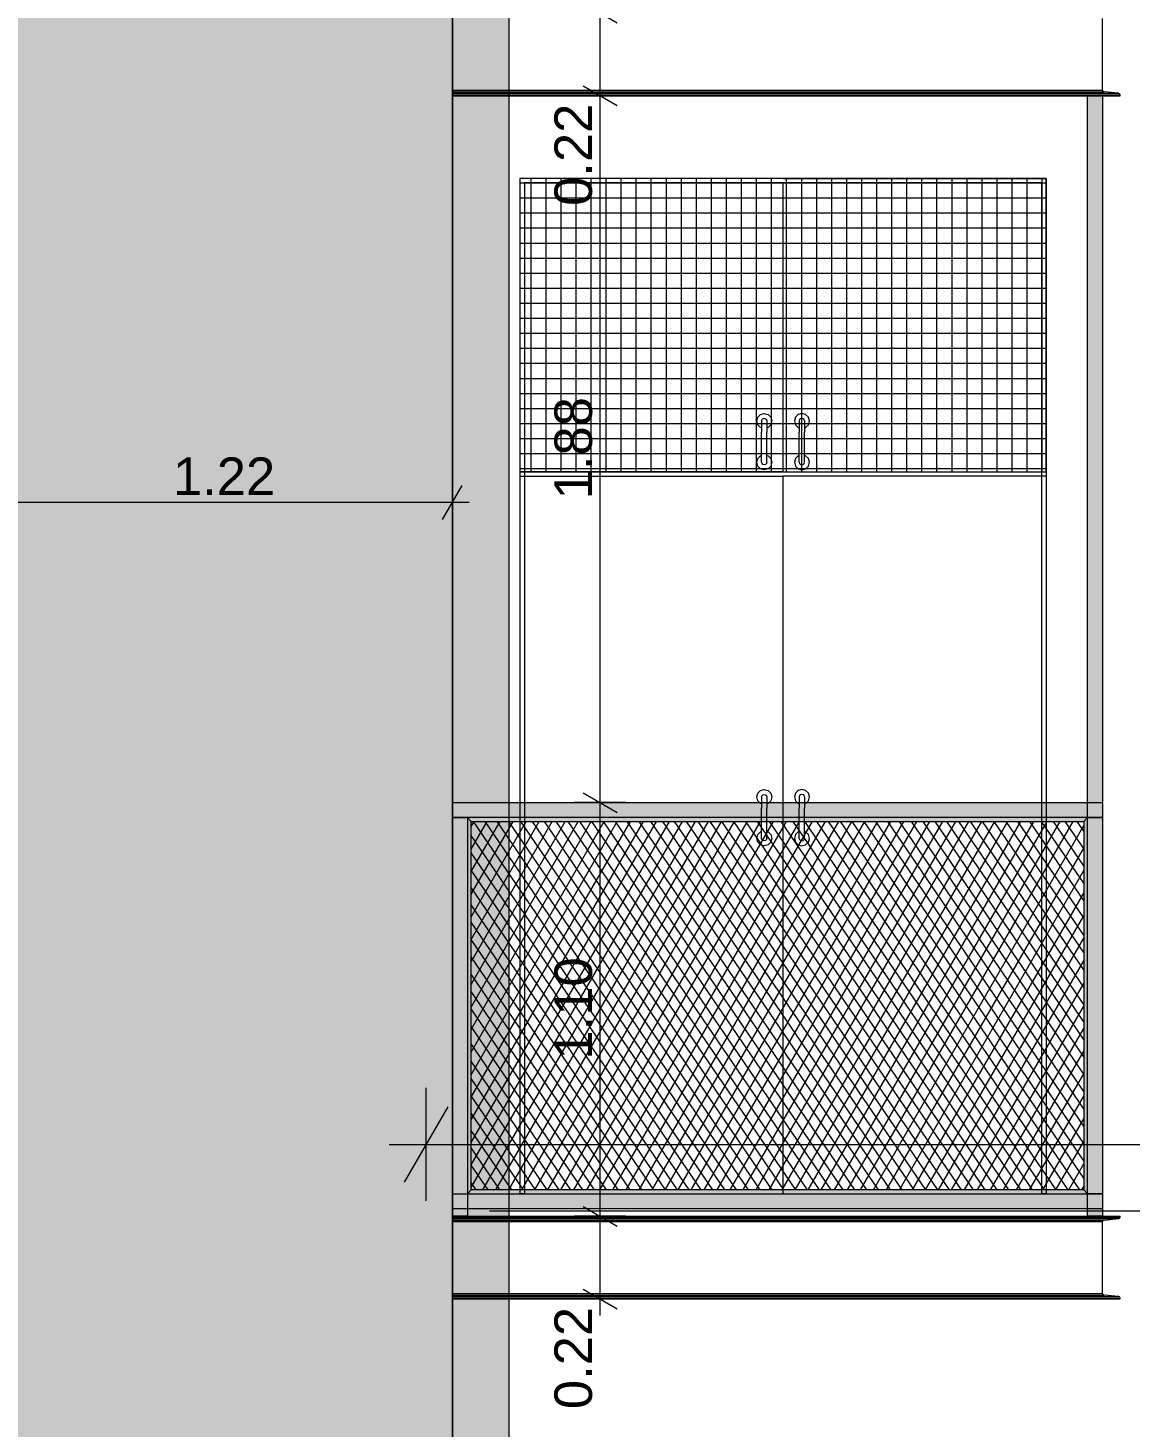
# Model space of a CAD drawing. Header units: millimetres. Extents: x 475206255 to 476720147, y 4620882299 to 4621447368.
# Drawn here: x 475426757 to 475429689, y 4621135124 to 4621138845 of the extents above; entities that cross this region are included whole.
import ezdxf

# ---------------------------------------------------------------- set-up
doc = ezdxf.new("R2010")
doc.units = ezdxf.units.MM
doc.header["$MEASUREMENT"] = 0
for name, color, linetype, lineweight in [('2D Drafting - General_Pen_No__30_Pen_No__9_Pen_No__9_Pen_No__253', 252, 'Continuous', 0), ('2D Drafting - General_Pen_No__30_Pen_No__9_Pen_No__9_Pen_No__7', 7, 'Continuous', 0), ('Dimensioning - General_Pen_No__142', 142, 'Continuous', 0), ('New_2D Drafting - General_Pen_No__250', 7, 'Continuous', 0), ('New_2D Drafting - General_Pen_No__30_Pen_No__9_Pen_No__9_Pen_No__255', 255, 'Continuous', 0), ('New_2D Drafting - General_Pen_No__30_Pen_No__9_Pen_No__9_Pen_No__7', 7, 'Continuous', 0), ('New_2D Drafting - General_Pen_No__4', 7, 'Continuous', 0), ('New_2D Drafting - General_Pen_No__7', 7, 'Continuous', 0), ('New_reg_nak_Pen_No__7', 7, 'Continuous', 0), ('New_Structural - Bearing_Pen_No__1', 1, 'Continuous', 0), ('New_Structural - Bearing_Pen_No__250', 7, 'Continuous', 0), ('Structural - Bearing_Pen_No__7', 7, 'Continuous', 0), ('zoma_Pen_No__1', 1, 'Continuous', 0), ('zoma_Pen_No__142', 142, 'Continuous', 0)]:
    doc.layers.add(name, color=color, linetype=linetype, lineweight=lineweight)
doc.layers.add('Dimensioning - General', color=7, linetype='Continuous')
doc.layers.add('zoma', color=7, linetype='Continuous')
doc.layers.add('New_2D Drafting - General_Pen_No__254', color=7, linetype='Continuous', lineweight=0, true_color=0xcccccc)
doc.styles.add('GENERATED_STYLE_2', font='arial.ttf')
doc.linetypes.add('Break', pattern='A,0,[1,9.10.saxli 29.041.Shx,S=15.679026,R=0,X=0,Y=0],-1975.557214,0', length=1975.557214)
doc.dimstyles.new('GENERATED_STYLE__1', dxfattribs={"dimtxt": 100, "dimasz": 68.640772, "dimexe": 0.18, "dimexo": 0.0625, "dimgap": 0, "dimtad": 1, "dimlfac": 0.001, "dimzin": 0, "dimdsep": 46, "dimtxsty": 'GENERATED_STYLE_2', "dimblk": 'ARROWHEAD_2', "dimblk1": 'ARROWHEAD_2', "dimblk2": 'ARROWHEAD_2', "dimcen": 0.09, "dimse1": 1, "dimse2": 1, "dimclrd": 142, "dimclre": 142, "dimclrt": 142, "dimadec": 0, "dimazin": 0, "dimtfac": 1, "dimtdec": 4, "dimtmove": 0, "dimatfit": 3, "dimfxl": 1, "dimtolj": 1, "dimtzin": 0, "dimarcsym": 0})
doc.dimstyles.new('GENERATED_STYLE__13', dxfattribs={"dimtxt": 300, "dimasz": 152, "dimexe": 0.18, "dimexo": 3, "dimgap": 0, "dimtad": 1, "dimtih": 1, "dimtoh": 1, "dimlfac": 0.001, "dimzin": 0, "dimdsep": 46, "dimtxsty": 'GENERATED_STYLE_2', "dimblk": 'ARROWHEAD_2', "dimblk1": 'ARROWHEAD_2', "dimblk2": 'ARROWHEAD_2', "dimcen": 0.09, "dimclrd": 1, "dimclre": 1, "dimclrt": 1, "dimadec": 0, "dimazin": 0, "dimtfac": 1, "dimtdec": 4, "dimtmove": 0, "dimatfit": 3, "dimfxl": 1, "dimtolj": 1, "dimtzin": 0, "dimarcsym": 0})
doc.dimstyles.new('GENERATED_STYLE__18', dxfattribs={"dimtxt": 100, "dimasz": 68.640772, "dimexe": 0.18, "dimexo": 0.0625, "dimgap": 0, "dimtad": 1, "dimtih": 1, "dimtoh": 1, "dimlfac": 0.001, "dimzin": 0, "dimdsep": 46, "dimtxsty": 'GENERATED_STYLE_2', "dimblk": 'ARROWHEAD_2', "dimblk1": 'ARROWHEAD_2', "dimblk2": 'ARROWHEAD_2', "dimcen": 0.09, "dimse1": 1, "dimse2": 1, "dimclrd": 142, "dimclre": 142, "dimclrt": 142, "dimadec": 0, "dimazin": 0, "dimtfac": 1, "dimtdec": 4, "dimtmove": 0, "dimatfit": 3, "dimfxl": 1, "dimtolj": 1, "dimtzin": 0, "dimarcsym": 0})
doc.dimstyles.new('GENERATED_STYLE__3', dxfattribs={"dimtxt": 200, "dimasz": 64.421331, "dimexe": 0.18, "dimexo": 3, "dimgap": 0, "dimtad": 1, "dimtih": 1, "dimtoh": 1, "dimlfac": 0.001, "dimzin": 0, "dimdsep": 46, "dimtxsty": 'GENERATED_STYLE_2', "dimblk": 'ARROWHEAD_2', "dimblk1": 'ARROWHEAD_2', "dimblk2": 'ARROWHEAD_2', "dimcen": 0.09, "dimclrd": 142, "dimclre": 142, "dimclrt": 142, "dimadec": 0, "dimazin": 0, "dimtfac": 1, "dimtdec": 4, "dimtmove": 0, "dimatfit": 3, "dimfxl": 1, "dimtolj": 1, "dimtzin": 0, "dimarcsym": 0})

# ---------------------------------------------------------------- blocks, each defined once
blk = doc.blocks.new('*D357', base_point=(475826095.8, 4621095193.2))
at = {"layer": 'zoma_Pen_No__1', "color": 1, "linetype": 'Continuous', "lineweight": 0, "transparency": 16777216}
for p, q in [((475427816.4, 4621135726), (475427816.4, 4621136026)), ((475433046.6, 4621135726.1), (475433046.6, 4621136026.1)), ((475427874.1, 4621135976), (475427758.6, 4621135776)), ((475432988.8, 4621135776.1), (475433104.3, 4621135976.1)), ((475427718.6, 4621135876), (475427816.4, 4621135876)), ((475427816.4, 4621135876), (475433046.6, 4621135876.1)), ((475433046.6, 4621135876.1), (475433144.4, 4621135876.1))]:
    blk.add_line(p, q, dxfattribs=at)
at = {"layer": 'zoma_Pen_No__1', "color": 1, "lineweight": 0, "transparency": 16777216, "insert": (475429916.7, 4621135936.1), "char_height": 300, "attachment_point": 7, "rotation": 0.0015, "style": 'GENERATED_STYLE_2'}
blk.add_mtext('\\A1;{\\pql;\\fArial|b0|i0|c204|p0;\\W1.000000;32.81}', dxfattribs=at)
blk = doc.blocks.new('ARROWHEAD_2')
at = {"color": 0, "linetype": 'Continuous', "lineweight": 0}
for p, q in [((-0.378, -0.655), (0.378, 0.655)), ((0, 0), (-1, 0))]:
    blk.add_line(p, q, dxfattribs=at)
blk = doc.blocks.new('*D1528', base_point=(475826095.8, 4621095193.2))
at = {"layer": 'zoma_Pen_No__142', "color": 142, "linetype": 'Continuous', "lineweight": 0, "transparency": 16777216}
for p, q in [((475420915.9, 4621126477.3), (475420915.9, 4621126604.5)), ((475427415.9, 4621126477.3), (475427415.9, 4621126604.5)), ((475420940.3, 4621126583.3), (475420891.4, 4621126498.5)), ((475427440.3, 4621126583.3), (475427391.4, 4621126498.5)), ((475420915.9, 4621126540.9), (475427415.9, 4621126540.9))]:
    blk.add_line(p, q, dxfattribs=at)
at = {"layer": 'zoma_Pen_No__142', "color": 142, "lineweight": 0, "transparency": 16777216, "char_height": 200, "attachment_point": 7, "style": 'GENERATED_STYLE_2'}
for s, insert in [('\\A1;{\\pql;\\fArial|b0|i0|c204|p0;\\W1.000000;6.50}', (475423898.9, 4621126580.9)), ('\\A1;{\\pql;\\fArial|b0|i0|c204|p0;\\W1.000000;0.40}', (475426857.5, 4621126580.9))]:
    blk.add_mtext(s, dxfattribs=dict(at, insert=insert))
blk = doc.blocks.new('*D1529', base_point=(475826095.8, 4621095193.2))
at = {"layer": 'zoma_Pen_No__142', "color": 142, "linetype": 'Continuous', "lineweight": 0, "transparency": 16777216}
for p, q in [((475427415.9, 4621126477.3), (475427415.9, 4621126604.5)), ((475427815.9, 4621126477.3), (475427815.9, 4621126604.5)), ((475427440.3, 4621126583.3), (475427391.4, 4621126498.5)), ((475427791.4, 4621126498.5), (475427840.3, 4621126583.3)), ((475427415.9, 4621126540.9), (475427815.9, 4621126540.9)), ((475427815.9, 4621126540.9), (475427857.3, 4621126540.9))]:
    blk.add_line(p, q, dxfattribs=at)
blk = doc.blocks.new('*D1843', base_point=(475826095.8, 4621095193.2))
at = {"layer": 'Dimensioning - General_Pen_No__142', "color": 142, "linetype": 'Continuous', "lineweight": 0, "transparency": 16777216}
for p, q in [((475428234.3, 4621135711), (475428324.6, 4621135658.9)), ((475428347.2, 4621135685), (475428211.7, 4621135685)), ((475428279.4, 4621135465), (475428279.4, 4621135685)), ((475428234.3, 4621135491), (475428324.6, 4621135438.9)), ((475428347.2, 4621135465), (475428211.7, 4621135465)), ((475428279.4, 4621135420.8), (475428279.4, 4621135465))]:
    blk.add_line(p, q, dxfattribs=at)
at = {"layer": 'Dimensioning - General_Pen_No__142', "color": 142, "lineweight": 0, "transparency": 16777216, "insert": (475428259.4, 4621135171.9), "char_height": 100, "attachment_point": 7, "rotation": 90, "style": 'GENERATED_STYLE_2'}
blk.add_mtext('\\A1;{\\pql;\\fArial|b0|i0|c204|p0;\\W1.000000;0.22}', dxfattribs=at)
blk = doc.blocks.new('*D1844', base_point=(475826095.8, 4621095193.2))
at = {"layer": 'Dimensioning - General_Pen_No__142', "color": 142, "linetype": 'Continuous', "lineweight": 0, "transparency": 16777216}
for p, q in [((475428234.3, 4621136811), (475428324.6, 4621136758.9)), ((475428347.2, 4621136785), (475428211.7, 4621136785)), ((475428279.4, 4621135685), (475428279.4, 4621136785)), ((475428234.3, 4621135711), (475428324.6, 4621135658.9)), ((475428347.2, 4621135685), (475428211.7, 4621135685))]:
    blk.add_line(p, q, dxfattribs=at)
at = {"layer": 'Dimensioning - General_Pen_No__142', "color": 142, "lineweight": 0, "transparency": 16777216, "insert": (475428259.4, 4621136101.5), "char_height": 100, "attachment_point": 7, "rotation": 90, "style": 'GENERATED_STYLE_2'}
blk.add_mtext('\\A1;{\\pql;\\fArial|b0|i0|c204|p0;\\W1.000000;1.10}', dxfattribs=at)
blk = doc.blocks.new('*D1845', base_point=(475826095.8, 4621095193.2))
at = {"layer": 'Dimensioning - General_Pen_No__142', "color": 142, "linetype": 'Continuous', "lineweight": 0, "transparency": 16777216}
for p, q in [((475428234.3, 4621138691), (475428324.6, 4621138638.9)), ((475428347.2, 4621138665), (475428211.7, 4621138665)), ((475428279.4, 4621136785), (475428279.4, 4621138665)), ((475428234.3, 4621136811), (475428324.6, 4621136758.9)), ((475428347.2, 4621136785), (475428211.7, 4621136785))]:
    blk.add_line(p, q, dxfattribs=at)
at = {"layer": 'Dimensioning - General_Pen_No__142', "color": 142, "lineweight": 0, "transparency": 16777216, "char_height": 100, "attachment_point": 7, "rotation": 90, "style": 'GENERATED_STYLE_2'}
for s, insert in [('\\A1;{\\pql;\\fArial|b0|i0|c204|p0;\\W1.000000;0.22}', (475428259.4, 4621138371.9)), ('\\A1;{\\pql;\\fArial|b0|i0|c204|p0;\\W1.000000;1.88}', (475428259.4, 4621137591.5))]:
    blk.add_mtext(s, dxfattribs=dict(at, insert=insert))
blk = doc.blocks.new('*D1846', base_point=(475826095.8, 4621095193.2))
at = {"layer": 'Dimensioning - General_Pen_No__142', "color": 142, "linetype": 'Continuous', "lineweight": 0, "transparency": 16777216}
for p, q in [((475428234.3, 4621138911), (475428324.6, 4621138858.9)), ((475428347.2, 4621138885), (475428211.7, 4621138885)), ((475428279.4, 4621138665), (475428279.4, 4621138885)), ((475428234.3, 4621138691), (475428324.6, 4621138638.9)), ((475428347.2, 4621138665), (475428211.7, 4621138665))]:
    blk.add_line(p, q, dxfattribs=at)
blk = doc.blocks.new('*D2142', base_point=(475826095.8, 4621095193.2))
at = {"layer": 'Dimensioning - General_Pen_No__142', "color": 142, "linetype": 'Continuous', "lineweight": 0, "transparency": 16777216}
for p, q in [((475426666.7, 4621134450.6), (475426666.7, 4621134315.2)), ((475427886.6, 4621134450.6), (475427886.6, 4621134315.2)), ((475426640.6, 4621134337.8), (475426692.7, 4621134428.1)), ((475427860.6, 4621134337.8), (475427912.7, 4621134428.1)), ((475427886.6, 4621134382.9), (475426666.7, 4621134382.9)), ((475427930.8, 4621134382.9), (475427886.6, 4621134382.9))]:
    blk.add_line(p, q, dxfattribs=at)
at = {"layer": 'Dimensioning - General_Pen_No__142', "color": 142, "lineweight": 0, "transparency": 16777216, "insert": (475427143.2, 4621134402.9), "char_height": 100, "attachment_point": 7, "style": 'GENERATED_STYLE_2'}
blk.add_mtext('\\A1;{\\pql;\\fArial|b0|i0|c204|p0;\\W1.000000;1.22}', dxfattribs=at)
blk = doc.blocks.new('*D2285', base_point=(475826095.8, 4621095193.2))
at = {"layer": 'Dimensioning - General_Pen_No__142', "color": 142, "linetype": 'Continuous', "lineweight": 0, "transparency": 16777216}
for p, q in [((475426666.7, 4621137650.6), (475426666.7, 4621137515.2)), ((475427886.6, 4621137650.6), (475427886.6, 4621137515.2)), ((475426640.6, 4621137537.8), (475426692.7, 4621137628.1)), ((475427860.6, 4621137537.8), (475427912.7, 4621137628.1)), ((475427886.6, 4621137582.9), (475426666.7, 4621137582.9)), ((475427930.8, 4621137582.9), (475427886.6, 4621137582.9))]:
    blk.add_line(p, q, dxfattribs=at)
at = {"layer": 'Dimensioning - General_Pen_No__142', "color": 142, "lineweight": 0, "transparency": 16777216, "insert": (475427143.2, 4621137602.9), "char_height": 100, "attachment_point": 7, "style": 'GENERATED_STYLE_2'}
blk.add_mtext('\\A1;{\\pql;\\fArial|b0|i0|c204|p0;\\W1.000000;1.22}', dxfattribs=at)

msp = doc.modelspace()

# ---------------------------------------------------------------- hatches: boundary and pattern name
at = {"layer": '2D Drafting - General_Pen_No__30_Pen_No__9_Pen_No__9_Pen_No__253', "linetype": 'Continuous', "lineweight": 0}
h = msp.add_hatch(dxfattribs=at)
h.set_pattern_fill('BRICK___RUNNING_BOND', color=252, style=0, pattern_type=2)
h.set_pattern_definition([(180, (475382668.45, 4621135278.51), (0, 66.64), []), (90, (475382668.45, 4621135278.5), (244.8, 0), [66.64, -66.64]), (90, (475382546.05, 4621135345.15), (244.8, 0), [66.64, -66.64])])
h.paths.add_polyline_path([(475407116.097, 4621132444.943), (475407116.097, 4621145744.536), (475427886.496, 4621145744.536), (475427886.496, 4621132444.943), (475424099.531, 4621132444.942), (475422915.902, 4621132444.943), (475420516.519, 4621132444.943), (475420516.519, 4621135044.943), (475418016.519, 4621135044.943), (475418016.519, 4621132444.943), (475417816.698, 4621132444.943), (475417816.698, 4621135044.924), (475414016.698, 4621135044.924), (475414016.698, 4621132444.943), (475413616.479, 4621132444.943), (475411316.097, 4621132444.943), (475411316.097, 4621145344.955), (475409845.506, 4621145344.955), (475409816.623, 4621145344.955), (475407515.336, 4621145344.955), (475407515.336, 4621135744.944), (475407515.336, 4621135044.961), (475407516.097, 4621135044.961), (475407516.097, 4621132545), (475407516.097, 4621132444.943)])
h.paths.add_polyline_path([(475411816.173, 4621143044.943), (475411816.173, 4621144644.943), (475413416.173, 4621144644.943), (475413416.173, 4621143044.943)], flags=0)
h.paths.add_polyline_path([(475411816.178, 4621135044.943), (475413416.178, 4621135044.943), (475413416.178, 4621133444.942), (475411816.178, 4621133444.942)], flags=0)
h.paths.add_polyline_path([(475413416.178, 4621136644.942), (475411816.178, 4621136644.942), (475411816.178, 4621138244.943), (475413416.178, 4621138244.943)], flags=0)
h.paths.add_polyline_path([(475413416.178, 4621139844.942), (475411816.178, 4621139844.942), (475411816.178, 4621141444.943), (475413416.178, 4621141444.943)], flags=0)
h.paths.add_polyline_path([(475414016.097, 4621135464.943), (475422915.902, 4621135464.943), (475422915.902, 4621135684.943), (475418666.092, 4621135684.943), (475418666.092, 4621135744.932), (475418666.092, 4621135744.944), (475418666.092, 4621138244.955), (475418666.092, 4621138664.943), (475422915.902, 4621138664.943), (475422915.902, 4621138884.943), (475418666.092, 4621138884.943), (475418666.092, 4621141864.943), (475422915.902, 4621141864.943), (475422915.902, 4621142084.943), (475420066.548, 4621142084.943), (475420066.548, 4621144644.937), (475419166.549, 4621144644.937), (475419166.549, 4621142084.943), (475418666.092, 4621142084.943), (475418666.092, 4621145064.943), (475422915.902, 4621145064.943), (475422915.902, 4621145284.943), (475414016.097, 4621145284.943), (475414016.097, 4621145064.943), (475417166.094, 4621145064.943), (475417166.094, 4621142084.943), (475414016.097, 4621142084.943), (475414016.097, 4621141864.943), (475417166.094, 4621141864.943), (475417166.094, 4621138884.943), (475414016.097, 4621138884.943), (475414016.097, 4621138664.943), (475417166.094, 4621138664.943), (475417166.094, 4621138244.955), (475417166.094, 4621135744.944), (475417166.094, 4621135744.924), (475417166.094, 4621135684.943), (475414016.097, 4621135684.943)], flags=0)
h.paths.add_polyline_path([(475416466.026, 4621135744.913), (475416466.026, 4621138244.923), (475414866.018, 4621138244.923), (475414866.018, 4621135744.913)], flags=0)
h.paths.add_polyline_path([(475414866.026, 4621144644.918), (475416466.035, 4621144644.918), (475416466.035, 4621142144.923), (475414866.026, 4621142144.923)], flags=0)
h.paths.add_polyline_path([(475416466.035, 4621138944.924), (475414866.026, 4621138944.924), (475414866.026, 4621141444.918), (475416466.035, 4621141444.918)], flags=0)
h.paths.add_polyline_path([(475419166.549, 4621138944.945), (475420066.548, 4621138944.945), (475420066.548, 4621141444.94), (475419166.549, 4621141444.94)], flags=0)
h.paths.add_polyline_path([(475419166.549, 4621138244.94), (475419166.549, 4621135744.945), (475420066.548, 4621135744.945), (475420066.548, 4621138244.94)], flags=0)
h.paths.add_polyline_path([(475422666.097, 4621132544.993), (475421066.097, 4621132544.993), (475421066.097, 4621135044.993), (475422666.097, 4621135044.993)], flags=0)
h.paths.add_polyline_path([(475421066.097, 4621144644.939), (475421066.097, 4621142144.943), (475422666.097, 4621142144.943), (475422666.097, 4621144644.939)], flags=0)
h.paths.add_polyline_path([(475421066.105, 4621138944.931), (475422666.097, 4621138944.931), (475422666.097, 4621138944.943), (475422666.097, 4621141444.937), (475421766.097, 4621141444.937), (475421066.105, 4621141444.937)], flags=0)
h.paths.add_polyline_path([(475421066.105, 4621135744.929), (475422666.097, 4621135744.929), (475422666.097, 4621135744.943), (475422666.097, 4621138244.94), (475421766.097, 4621138244.94), (475421066.105, 4621138244.94)], flags=0)
h.paths.add_polyline_path([(475425066.474, 4621132544.995), (475426666.486, 4621132544.995), (475426666.477, 4621135044.946), (475425066.477, 4621135044.941)], flags=0)
h.paths.add_polyline_path([(475425066.502, 4621135744.936), (475426666.511, 4621135744.936), (475426666.511, 4621138244.935), (475425066.511, 4621138244.941)], flags=0)
h.paths.add_polyline_path([(475426666.511, 4621142144.937), (475426666.511, 4621144644.941), (475425066.511, 4621144644.941), (475425066.509, 4621142144.937)], flags=0)
h.paths.add_polyline_path([(475426666.514, 4621138944.999), (475426666.514, 4621141444.941), (475425066.511, 4621141444.941), (475425066.509, 4621138944.999)], flags=0)
at = {"layer": 'New_2D Drafting - General_Pen_No__254', "linetype": 'Continuous', "lineweight": 0, "true_color": 0xcccccc}
h = msp.add_hatch(dxfattribs=at)
h.set_pattern_fill('GRID_100X100', color=254, style=0, pattern_type=2)
h.set_pattern_definition([(0, (475826095.757, 4621095193.19), (0, 40), []), (90, (475826095.757, 4621095193.19), (-40, 0), [])])
h.paths.add_polyline_path([(475428066.347, 4621137664.952), (475429466.347, 4621137664.952), (475429466.347, 4621138444.952), (475428066.347, 4621138444.952)])
at = {"layer": 'New_2D Drafting - General_Pen_No__30_Pen_No__9_Pen_No__9_Pen_No__255', "linetype": 'Continuous', "lineweight": 0}
for points in [[(475427886.494, 4621145044.543), (475428036.494, 4621145044.543), (475428036.479, 4621130294.917), (475427886.479, 4621130294.917)], [(475429616.13, 4621138664.952), (475429616.13, 4621135744.952), (475429576.13, 4621135744.952), (475429576.13, 4621138664.952)], [(475429616.13, 4621136784.953), (475429616.13, 4621136744.953), (475427886.438, 4621136744.953), (475427886.438, 4621136784.953)], [(475427926.445, 4621135684.952), (475427886.438, 4621135684.952), (475427886.438, 4621136744.953), (475427926.445, 4621136744.953)], [(475427926.445, 4621135744.952), (475427936.445, 4621135754.952), (475427936.445, 4621136734.953), (475427926.445, 4621136744.953)], [(475429566.124, 4621136734.953), (475429576.124, 4621136744.953), (475427926.445, 4621136744.953), (475427936.445, 4621136734.953)], [(475429566.124, 4621135754.952), (475429576.124, 4621135744.952), (475429576.124, 4621136744.953), (475429566.124, 4621136734.953)], [(475429616.13, 4621135684.952), (475429576.124, 4621135684.952), (475429576.124, 4621136744.953), (475429616.13, 4621136744.953)], [(475429576.124, 4621135744.952), (475429566.124, 4621135754.952), (475427936.445, 4621135754.952), (475427926.445, 4621135744.952)], [(475429616.13, 4621135744.952), (475429616.13, 4621135704.952), (475427886.438, 4621135704.952), (475427886.438, 4621135744.952)]]:
    msp.add_hatch(color=255, dxfattribs=at).paths.add_polyline_path(points)
at = {"layer": 'New_2D Drafting - General_Pen_No__7', "linetype": 'Continuous', "lineweight": 0}
h = msp.add_hatch(dxfattribs=at)
h.set_pattern_fill('BATT_INSULATION', style=0, pattern_type=2)
h.set_pattern_definition([(60, (475826095.757, 4621095193.19), (-25.9807621, 15), []), (124.306619, (475826095.757, 4621095193.19), (23.8156986, 11.25), [])])
h.paths.add_polyline_path([(475427936.445, 4621136734.953), (475429566.124, 4621136734.953), (475429566.124, 4621135754.952), (475427936.445, 4621135754.952)])

# ---------------------------------------------------------------- linework, layer by layer
at = {"layer": '2D Drafting - General_Pen_No__30_Pen_No__9_Pen_No__9_Pen_No__7', "color": 7, "linetype": 'Continuous', "lineweight": 0, "flags": 128}
msp.add_lwpolyline([(475407116.097, 4621145744.536), (475427886.496, 4621145744.536), (475427886.496, 4621132444.943), (475424099.531, 4621132444.942), (475422915.902, 4621132444.943)], dxfattribs=at)
at = {"layer": 'New_2D Drafting - General_Pen_No__250', "color": 7, "linetype": 'Continuous', "lineweight": 0, "flags": 128}
msp.add_lwpolyline([(475428066.347, 4621137664.952), (475429466.347, 4621137664.952), (475429466.347, 4621138444.952), (475428066.347, 4621138444.952)], close=True, dxfattribs=at)
at = {"layer": 'New_2D Drafting - General_Pen_No__30_Pen_No__9_Pen_No__9_Pen_No__7', "color": 7, "linetype": 'Continuous', "lineweight": 0, "flags": 128}
for points in [[(475427886.494, 4621145044.543), (475428036.494, 4621145044.543), (475428036.479, 4621130294.917), (475427886.479, 4621130294.917)], [(475429616.13, 4621138664.952), (475429616.13, 4621135744.952), (475429576.13, 4621135744.952), (475429576.13, 4621138664.952)], [(475429616.13, 4621136784.953), (475429616.13, 4621136744.953), (475427886.438, 4621136744.953), (475427886.438, 4621136784.953)], [(475427926.445, 4621135684.952), (475427886.438, 4621135684.952), (475427886.438, 4621136744.953), (475427926.445, 4621136744.953)], [(475427926.445, 4621135744.952), (475427936.445, 4621135754.952), (475427936.445, 4621136734.953), (475427926.445, 4621136744.953)], [(475429566.124, 4621136734.953), (475429576.124, 4621136744.953), (475427926.445, 4621136744.953), (475427936.445, 4621136734.953)], [(475429566.124, 4621135754.952), (475429576.124, 4621135744.952), (475429576.124, 4621136744.953), (475429566.124, 4621136734.953)], [(475429616.13, 4621135684.952), (475429576.124, 4621135684.952), (475429576.124, 4621136744.953), (475429616.13, 4621136744.953)], [(475429576.124, 4621135744.952), (475429566.124, 4621135754.952), (475427936.445, 4621135754.952), (475427926.445, 4621135744.952)], [(475429616.13, 4621135744.952), (475429616.13, 4621135704.952), (475427886.438, 4621135704.952), (475427886.438, 4621135744.952)]]:
    msp.add_lwpolyline(points, close=True, dxfattribs=at)
at = {"layer": 'New_2D Drafting - General_Pen_No__4', "color": 7, "linetype": 'Continuous', "lineweight": 0, "flags": 128}
msp.add_lwpolyline([(475427936.445, 4621136734.953), (475429566.124, 4621136734.953), (475429566.124, 4621135754.952), (475427936.445, 4621135754.952)], close=True, dxfattribs=at)
at = {"layer": 'New_reg_nak_Pen_No__7', "color": 7, "linetype": 'Continuous', "lineweight": 0}
for p, q in [((475429616.443, 4621138664.952), (475429662.769, 4621138664.952)), ((475429616.443, 4621135684.952), (475429662.769, 4621135684.952)), ((475429616.443, 4621135464.952), (475429662.769, 4621135464.952))]:
    msp.add_line(p, q, dxfattribs=at)
at = {"layer": 'New_Structural - Bearing_Pen_No__1', "color": 1, "linetype": 'Break', "lineweight": 0}
msp.add_line((475433046.677, 4621135698.744), (475427985.619, 4621135698.614), dxfattribs=at)
at = {"layer": 'New_Structural - Bearing_Pen_No__250', "color": 7, "linetype": 'Continuous', "lineweight": 0}
for p, q in [((475428766.347, 4621138444.952), (475428066.347, 4621138444.952)), ((475428066.347, 4621138444.952), (475428066.347, 4621137664.952)), ((475429454.347, 4621138432.952), (475428078.347, 4621138432.952)), ((475428078.347, 4621138432.952), (475428078.347, 4621137664.952)), ((475428766.347, 4621138444.952), (475429466.347, 4621138444.952)), ((475428766.347, 4621137664.952), (475428766.347, 4621138432.952)), ((475429454.347, 4621137664.952), (475429454.347, 4621138432.952)), ((475429466.347, 4621138444.952), (475429466.347, 4621137664.952)), ((475428696.347, 4621137799.952), (475428699.027, 4621137809.952)), ((475428699.027, 4621137789.952), (475428696.347, 4621137799.952)), ((475428699.027, 4621137809.952), (475428706.347, 4621137817.272)), ((475428706.347, 4621137817.272), (475428716.347, 4621137819.952)), ((475428709.347, 4621137799.952), (475428710.285, 4621137803.452)), ((475428709.347, 4621137799.952), (475428709.347, 4621137795.932)), ((475428709.347, 4621137795.932), (475428709.347, 4621137784.952)), ((475428710.285, 4621137803.452), (475428712.847, 4621137806.014)), ((475428712.847, 4621137806.014), (475428716.347, 4621137806.952)), ((475428716.347, 4621137819.952), (475428726.347, 4621137817.272)), ((475428716.347, 4621137806.952), (475428719.847, 4621137806.014)), ((475428719.847, 4621137806.014), (475428722.41, 4621137803.452)), ((475428722.41, 4621137803.452), (475428723.347, 4621137799.952)), ((475428723.347, 4621137799.952), (475428723.347, 4621137795.932)), ((475428723.347, 4621137795.932), (475428723.347, 4621137784.952)), ((475428726.347, 4621137817.272), (475428733.668, 4621137809.952)), ((475428733.668, 4621137809.952), (475428736.347, 4621137799.952)), ((475428736.347, 4621137799.952), (475428733.668, 4621137789.952)), ((475428799.027, 4621137809.952), (475428796.347, 4621137799.952)), ((475428796.347, 4621137799.952), (475428799.027, 4621137789.952)), ((475428806.347, 4621137817.272), (475428799.027, 4621137809.952)), ((475428816.347, 4621137819.952), (475428806.347, 4621137817.272)), ((475428810.285, 4621137803.452), (475428809.347, 4621137799.952)), ((475428809.347, 4621137799.952), (475428809.347, 4621137795.932)), ((475428809.347, 4621137795.932), (475428809.347, 4621137784.952)), ((475428812.847, 4621137806.014), (475428810.285, 4621137803.452)), ((475428816.347, 4621137806.952), (475428812.847, 4621137806.014)), ((475428826.347, 4621137817.272), (475428816.347, 4621137819.952)), ((475428819.847, 4621137806.014), (475428816.347, 4621137806.952)), ((475428822.41, 4621137803.452), (475428819.847, 4621137806.014)), ((475428823.347, 4621137799.952), (475428822.41, 4621137803.452)), ((475428823.347, 4621137799.952), (475428823.347, 4621137795.932)), ((475428823.347, 4621137795.932), (475428823.347, 4621137784.952)), ((475428833.668, 4621137809.952), (475428826.347, 4621137817.272)), ((475428836.347, 4621137799.952), (475428833.668, 4621137809.952)), ((475428833.668, 4621137789.952), (475428836.347, 4621137799.952)), ((475428706.347, 4621137782.631), (475428699.027, 4621137789.952)), ((475428709.347, 4621137781.827), (475428706.347, 4621137782.631)), ((475428709.347, 4621137784.952), (475428709.347, 4621137769.952)), ((475428709.347, 4621137719.952), (475428709.347, 4621137769.952)), ((475428723.347, 4621137784.952), (475428723.347, 4621137769.952)), ((475428726.347, 4621137782.631), (475428723.347, 4621137781.827)), ((475428723.347, 4621137719.952), (475428723.347, 4621137769.952)), ((475428733.668, 4621137789.952), (475428726.347, 4621137782.631)), ((475428799.027, 4621137789.952), (475428806.347, 4621137782.631)), ((475428806.347, 4621137782.631), (475428809.347, 4621137781.827)), ((475428809.347, 4621137784.952), (475428809.347, 4621137769.952)), ((475428809.347, 4621137719.952), (475428809.347, 4621137769.952)), ((475428823.347, 4621137784.952), (475428823.347, 4621137769.952)), ((475428823.347, 4621137781.827), (475428826.347, 4621137782.631)), ((475428823.347, 4621137719.952), (475428823.347, 4621137769.952)), ((475428826.347, 4621137782.631), (475428833.668, 4621137789.952)), ((475428709.347, 4621137704.952), (475428709.347, 4621137719.952)), ((475428723.347, 4621137704.952), (475428723.347, 4621137719.952)), ((475428809.347, 4621137704.952), (475428809.347, 4621137719.952)), ((475428823.347, 4621137704.952), (475428823.347, 4621137719.952)), ((475428696.347, 4621137689.952), (475428699.027, 4621137699.952)), ((475428699.027, 4621137679.952), (475428696.347, 4621137689.952)), ((475428699.027, 4621137699.952), (475428706.347, 4621137707.272)), ((475428706.347, 4621137707.272), (475428709.347, 4621137708.076)), ((475428709.347, 4621137693.971), (475428709.347, 4621137704.952)), ((475428709.347, 4621137689.952), (475428709.347, 4621137693.971)), ((475428710.285, 4621137686.452), (475428709.347, 4621137689.952)), ((475428712.847, 4621137683.89), (475428710.285, 4621137686.452)), ((475428716.347, 4621137682.952), (475428712.847, 4621137683.89)), ((475428719.847, 4621137683.89), (475428716.347, 4621137682.952)), ((475428722.41, 4621137686.452), (475428719.847, 4621137683.89)), ((475428723.347, 4621137689.952), (475428722.41, 4621137686.452)), ((475428723.347, 4621137708.076), (475428726.347, 4621137707.272)), ((475428723.347, 4621137693.971), (475428723.347, 4621137704.952)), ((475428723.347, 4621137689.952), (475428723.347, 4621137693.971)), ((475428726.347, 4621137707.272), (475428733.668, 4621137699.952)), ((475428733.668, 4621137699.952), (475428736.347, 4621137689.952)), ((475428736.347, 4621137689.952), (475428733.668, 4621137679.952)), ((475428799.027, 4621137699.952), (475428796.347, 4621137689.952)), ((475428796.347, 4621137689.952), (475428799.027, 4621137679.952)), ((475428806.347, 4621137707.272), (475428799.027, 4621137699.952)), ((475428809.347, 4621137708.076), (475428806.347, 4621137707.272)), ((475428809.347, 4621137693.971), (475428809.347, 4621137704.952)), ((475428809.347, 4621137689.952), (475428809.347, 4621137693.971)), ((475428809.347, 4621137689.952), (475428810.285, 4621137686.452)), ((475428810.285, 4621137686.452), (475428812.847, 4621137683.89)), ((475428812.847, 4621137683.89), (475428816.347, 4621137682.952)), ((475428816.347, 4621137682.952), (475428819.847, 4621137683.89)), ((475428819.847, 4621137683.89), (475428822.41, 4621137686.452)), ((475428822.41, 4621137686.452), (475428823.347, 4621137689.952)), ((475428826.347, 4621137707.272), (475428823.347, 4621137708.076)), ((475428823.347, 4621137693.971), (475428823.347, 4621137704.952)), ((475428823.347, 4621137689.952), (475428823.347, 4621137693.971)), ((475428833.668, 4621137699.952), (475428826.347, 4621137707.272)), ((475428836.347, 4621137689.952), (475428833.668, 4621137699.952)), ((475428833.668, 4621137679.952), (475428836.347, 4621137689.952)), ((475428766.347, 4621137664.952), (475428066.347, 4621137664.952)), ((475428066.347, 4621137664.952), (475428066.347, 4621135744.952)), ((475428078.347, 4621137664.952), (475428066.347, 4621137664.952)), ((475428066.347, 4621137652.952), (475428766.347, 4621137652.952)), ((475428078.347, 4621137664.952), (475428078.347, 4621135744.952)), ((475428706.347, 4621137672.631), (475428699.027, 4621137679.952)), ((475428716.347, 4621137669.952), (475428706.347, 4621137672.631)), ((475428726.347, 4621137672.631), (475428716.347, 4621137669.952)), ((475428733.668, 4621137679.952), (475428726.347, 4621137672.631)), ((475428766.347, 4621137664.952), (475429466.347, 4621137664.952)), ((475428766.347, 4621135744.952), (475428766.347, 4621137652.952)), ((475429466.347, 4621137652.952), (475428766.347, 4621137652.952)), ((475428799.027, 4621137679.952), (475428806.347, 4621137672.631)), ((475428806.347, 4621137672.631), (475428816.347, 4621137669.952)), ((475428816.347, 4621137669.952), (475428826.347, 4621137672.631)), ((475428826.347, 4621137672.631), (475428833.668, 4621137679.952)), ((475429454.347, 4621135744.952), (475429454.347, 4621137664.952)), ((475429466.347, 4621137664.952), (475429466.347, 4621135744.952)), ((475428696.347, 4621136799.952), (475428699.027, 4621136809.952)), ((475428699.027, 4621136789.952), (475428696.347, 4621136799.952)), ((475428699.027, 4621136809.952), (475428706.347, 4621136817.272)), ((475428706.347, 4621136782.631), (475428699.027, 4621136789.952)), ((475428706.347, 4621136817.272), (475428716.347, 4621136819.952)), ((475428709.347, 4621136799.952), (475428710.285, 4621136803.452)), ((475428709.347, 4621136799.952), (475428709.347, 4621136795.932)), ((475428709.347, 4621136795.932), (475428709.347, 4621136784.952)), ((475428710.285, 4621136803.452), (475428712.847, 4621136806.014)), ((475428712.847, 4621136806.014), (475428716.347, 4621136806.952)), ((475428716.347, 4621136819.952), (475428726.347, 4621136817.272)), ((475428716.347, 4621136806.952), (475428719.847, 4621136806.014)), ((475428719.847, 4621136806.014), (475428722.41, 4621136803.452)), ((475428722.41, 4621136803.452), (475428723.347, 4621136799.952)), ((475428723.347, 4621136799.952), (475428723.347, 4621136795.932)), ((475428723.347, 4621136795.932), (475428723.347, 4621136784.952)), ((475428726.347, 4621136817.272), (475428733.668, 4621136809.952)), ((475428733.668, 4621136789.952), (475428726.347, 4621136782.631)), ((475428733.668, 4621136809.952), (475428736.347, 4621136799.952)), ((475428736.347, 4621136799.952), (475428733.668, 4621136789.952)), ((475428799.027, 4621136809.952), (475428796.347, 4621136799.952)), ((475428796.347, 4621136799.952), (475428799.027, 4621136789.952)), ((475428806.347, 4621136817.272), (475428799.027, 4621136809.952)), ((475428799.027, 4621136789.952), (475428806.347, 4621136782.631)), ((475428816.347, 4621136819.952), (475428806.347, 4621136817.272)), ((475428810.285, 4621136803.452), (475428809.347, 4621136799.952)), ((475428809.347, 4621136799.952), (475428809.347, 4621136795.932)), ((475428809.347, 4621136795.932), (475428809.347, 4621136784.952)), ((475428812.847, 4621136806.014), (475428810.285, 4621136803.452)), ((475428816.347, 4621136806.952), (475428812.847, 4621136806.014)), ((475428826.347, 4621136817.272), (475428816.347, 4621136819.952)), ((475428819.847, 4621136806.014), (475428816.347, 4621136806.952)), ((475428822.41, 4621136803.452), (475428819.847, 4621136806.014)), ((475428823.347, 4621136799.952), (475428822.41, 4621136803.452)), ((475428823.347, 4621136799.952), (475428823.347, 4621136795.932)), ((475428823.347, 4621136795.932), (475428823.347, 4621136784.952)), ((475428833.668, 4621136809.952), (475428826.347, 4621136817.272)), ((475428826.347, 4621136782.631), (475428833.668, 4621136789.952)), ((475428836.347, 4621136799.952), (475428833.668, 4621136809.952)), ((475428833.668, 4621136789.952), (475428836.347, 4621136799.952)), ((475428709.347, 4621136781.827), (475428706.347, 4621136782.631)), ((475428709.347, 4621136784.952), (475428709.347, 4621136769.952)), ((475428709.347, 4621136719.952), (475428709.347, 4621136769.952)), ((475428723.347, 4621136784.952), (475428723.347, 4621136769.952)), ((475428726.347, 4621136782.631), (475428723.347, 4621136781.827)), ((475428723.347, 4621136719.952), (475428723.347, 4621136769.952)), ((475428806.347, 4621136782.631), (475428809.347, 4621136781.827)), ((475428809.347, 4621136784.952), (475428809.347, 4621136769.952)), ((475428809.347, 4621136719.952), (475428809.347, 4621136769.952)), ((475428823.347, 4621136784.952), (475428823.347, 4621136769.952)), ((475428823.347, 4621136781.827), (475428826.347, 4621136782.631)), ((475428823.347, 4621136719.952), (475428823.347, 4621136769.952)), ((475428709.347, 4621136704.952), (475428709.347, 4621136719.952)), ((475428723.347, 4621136704.952), (475428723.347, 4621136719.952)), ((475428809.347, 4621136704.952), (475428809.347, 4621136719.952)), ((475428823.347, 4621136704.952), (475428823.347, 4621136719.952)), ((475428696.347, 4621136689.952), (475428699.027, 4621136699.952)), ((475428699.027, 4621136679.952), (475428696.347, 4621136689.952)), ((475428699.027, 4621136699.952), (475428706.347, 4621136707.272)), ((475428706.347, 4621136672.631), (475428699.027, 4621136679.952)), ((475428706.347, 4621136707.272), (475428709.347, 4621136708.076)), ((475428709.347, 4621136693.971), (475428709.347, 4621136704.952)), ((475428709.347, 4621136689.952), (475428709.347, 4621136693.971)), ((475428710.285, 4621136686.452), (475428709.347, 4621136689.952)), ((475428712.847, 4621136683.89), (475428710.285, 4621136686.452)), ((475428716.347, 4621136682.952), (475428712.847, 4621136683.89)), ((475428719.847, 4621136683.89), (475428716.347, 4621136682.952)), ((475428722.41, 4621136686.452), (475428719.847, 4621136683.89)), ((475428723.347, 4621136689.952), (475428722.41, 4621136686.452)), ((475428723.347, 4621136708.076), (475428726.347, 4621136707.272)), ((475428723.347, 4621136693.971), (475428723.347, 4621136704.952)), ((475428723.347, 4621136689.952), (475428723.347, 4621136693.971)), ((475428726.347, 4621136707.272), (475428733.668, 4621136699.952)), ((475428733.668, 4621136679.952), (475428726.347, 4621136672.631)), ((475428733.668, 4621136699.952), (475428736.347, 4621136689.952)), ((475428736.347, 4621136689.952), (475428733.668, 4621136679.952)), ((475428799.027, 4621136699.952), (475428796.347, 4621136689.952)), ((475428796.347, 4621136689.952), (475428799.027, 4621136679.952)), ((475428806.347, 4621136707.272), (475428799.027, 4621136699.952)), ((475428799.027, 4621136679.952), (475428806.347, 4621136672.631)), ((475428809.347, 4621136708.076), (475428806.347, 4621136707.272)), ((475428809.347, 4621136693.971), (475428809.347, 4621136704.952)), ((475428809.347, 4621136689.952), (475428809.347, 4621136693.971)), ((475428809.347, 4621136689.952), (475428810.285, 4621136686.452)), ((475428810.285, 4621136686.452), (475428812.847, 4621136683.89)), ((475428812.847, 4621136683.89), (475428816.347, 4621136682.952)), ((475428816.347, 4621136682.952), (475428819.847, 4621136683.89)), ((475428819.847, 4621136683.89), (475428822.41, 4621136686.452)), ((475428822.41, 4621136686.452), (475428823.347, 4621136689.952)), ((475428826.347, 4621136707.272), (475428823.347, 4621136708.076)), ((475428823.347, 4621136693.971), (475428823.347, 4621136704.952)), ((475428823.347, 4621136689.952), (475428823.347, 4621136693.971)), ((475428833.668, 4621136699.952), (475428826.347, 4621136707.272)), ((475428826.347, 4621136672.631), (475428833.668, 4621136679.952)), ((475428836.347, 4621136689.952), (475428833.668, 4621136699.952)), ((475428833.668, 4621136679.952), (475428836.347, 4621136689.952)), ((475428716.347, 4621136669.952), (475428706.347, 4621136672.631)), ((475428726.347, 4621136672.631), (475428716.347, 4621136669.952)), ((475428806.347, 4621136672.631), (475428816.347, 4621136669.952)), ((475428816.347, 4621136669.952), (475428826.347, 4621136672.631)), ((475428078.347, 4621135744.952), (475428066.347, 4621135744.952)), ((475429466.347, 4621135744.952), (475429454.347, 4621135744.952))]:
    msp.add_line(p, q, dxfattribs=at)
at = {"layer": 'Structural - Bearing_Pen_No__7', "color": 7, "linetype": 'Continuous', "lineweight": 0}
for p, q in [((475429616.443, 4621138679.417), (475429616.443, 4621138870.627)), ((475427886.496, 4621138679.347), (475429616.443, 4621138679.347)), ((475427886.496, 4621138675.392), (475429620.906, 4621138675.392)), ((475427886.496, 4621138671.402), (475429658.307, 4621138671.402)), ((475427886.496, 4621138667.447), (475429662.769, 4621138667.447)), ((475427886.496, 4621138664.952), (475429662.769, 4621138664.952)), ((475429616.843, 4621138677.886), (475429616.443, 4621138679.417)), ((475429617.981, 4621138676.589), (475429616.843, 4621138677.886)), ((475429619.684, 4621138675.722), (475429617.981, 4621138676.589)), ((475429620.906, 4621138675.462), (475429619.684, 4621138675.722)), ((475429658.307, 4621138671.472), (475429620.906, 4621138675.462)), ((475429659.529, 4621138671.213), (475429658.307, 4621138671.472)), ((475429661.232, 4621138670.346), (475429659.529, 4621138671.213)), ((475429662.37, 4621138669.048), (475429661.232, 4621138670.346)), ((475429662.769, 4621138667.517), (475429662.37, 4621138669.048)), ((475429662.769, 4621138665.022), (475429662.769, 4621138667.517)), ((475427886.494, 4621135684.952), (475429662.769, 4621135684.952)), ((475427886.494, 4621135682.457), (475429662.769, 4621135682.457)), ((475427886.494, 4621135678.502), (475429658.307, 4621135678.502)), ((475427886.494, 4621135674.512), (475429620.906, 4621135674.512)), ((475429616.843, 4621135672.158), (475429617.981, 4621135673.456)), ((475429617.981, 4621135673.456), (475429619.684, 4621135674.323)), ((475429619.684, 4621135674.323), (475429620.906, 4621135674.582)), ((475429620.906, 4621135674.582), (475429658.307, 4621135678.572)), ((475429658.307, 4621135678.572), (475429659.529, 4621135678.832)), ((475429659.529, 4621135678.832), (475429661.232, 4621135679.699)), ((475429661.232, 4621135679.699), (475429662.37, 4621135680.997)), ((475429662.37, 4621135680.997), (475429662.769, 4621135682.527)), ((475429662.769, 4621135682.527), (475429662.769, 4621135685.022)), ((475427886.494, 4621135670.557), (475429616.443, 4621135670.557)), ((475429616.443, 4621135670.627), (475429616.843, 4621135672.158)), ((475429616.443, 4621135479.417), (475429616.443, 4621135670.627)), ((475427886.496, 4621135479.347), (475429616.443, 4621135479.347)), ((475427886.496, 4621135475.392), (475429620.906, 4621135475.392)), ((475427886.496, 4621135471.402), (475429658.307, 4621135471.402)), ((475427886.496, 4621135467.447), (475429662.769, 4621135467.447)), ((475427886.496, 4621135464.952), (475429662.769, 4621135464.952)), ((475429616.843, 4621135477.886), (475429616.443, 4621135479.417)), ((475429617.981, 4621135476.589), (475429616.843, 4621135477.886)), ((475429619.684, 4621135475.722), (475429617.981, 4621135476.589)), ((475429620.906, 4621135475.462), (475429619.684, 4621135475.722)), ((475429658.307, 4621135471.472), (475429620.906, 4621135475.462)), ((475429659.529, 4621135471.213), (475429658.307, 4621135471.472)), ((475429661.232, 4621135470.346), (475429659.529, 4621135471.213)), ((475429662.37, 4621135469.048), (475429661.232, 4621135470.346)), ((475429662.769, 4621135467.517), (475429662.37, 4621135469.048)), ((475429662.769, 4621135465.022), (475429662.769, 4621135467.517))]:
    msp.add_line(p, q, dxfattribs=at)

# ---------------------------------------------------------------- dimensions: what is measured, and where the dimension line sits
at = {"layer": 'Dimensioning - General', "color": 142, "linetype": 'Continuous', "lineweight": 0}
for base, p1, p2, picture, middle in [((475428279.439, 4621138884.952), (475428806.609, 4621138664.952), (475428757.516, 4621138884.952), '*D1846', (475428209.439, 4621138501.388)), ((475428279.439, 4621138664.952), (475428717.504, 4621136784.953), (475428806.609, 4621138664.952), '*D1845', (475428209.439, 4621137720.95)), ((475428279.439, 4621136784.953), (475428757.736, 4621135684.952), (475428717.504, 4621136784.953), '*D1844', (475428209.439, 4621136230.95)), ((475428279.439, 4621135684.952), (475428791.713, 4621135464.952), (475428757.736, 4621135684.952), '*D1843', (475428209.439, 4621135301.388))]:
    dim = msp.add_linear_dim(base=base, p1=p1, p2=p2, angle=90, dimstyle='GENERATED_STYLE__1', dxfattribs=at)
    dim.commit()
    dim.dimension.update_dxf_attribs({"geometry": picture, "text_midpoint": middle, "dimtype": 160, "text_rotation": 90})
for base, p1, p2, picture, middle in [((475426666.664, 4621137582.909), (475427886.649, 4621138831.225), (475426666.664, 4621138244.935), '*D2285', (475427272.655, 4621137652.909)), ((475426666.664, 4621134382.909), (475427886.649, 4621135631.225), (475426666.664, 4621135044.935), '*D2142', (475427272.655, 4621134452.909))]:
    dim = msp.add_linear_dim(base=base, p1=p1, p2=p2, angle=180, dimstyle='GENERATED_STYLE__18', dxfattribs=at)
    dim.commit()
    dim.dimension.update_dxf_attribs({"geometry": picture, "text_midpoint": middle, "dimtype": 160})
at = {"layer": 'zoma', "color": 142, "linetype": 'Continuous', "lineweight": 0}
for base, p1, p2, picture, middle in [((475427415.86, 4621126540.885), (475420915.86, 4621179106.55), (475427415.86, 4621178706.55), '*D1528', (475424157.856, 4621126680.885)), ((475427815.86, 4621126540.885), (475427415.86, 4621178706.55), (475427815.86, 4621176430.107), '*D1529', (475427116.439, 4621126680.885))]:
    dim = msp.add_linear_dim(base=base, p1=p1, p2=p2, dimstyle='GENERATED_STYLE__3', dxfattribs=at)
    dim.commit()
    dim.dimension.update_dxf_attribs({"geometry": picture, "text_midpoint": middle, "dimtype": 160})
at = {"layer": 'zoma', "color": 1, "linetype": 'Continuous', "lineweight": 0}
dim = msp.add_linear_dim(base=(475433046.579, 4621135876.131), p1=(475427816.465, 4621132444.942), p2=(475433046.677, 4621132071.676), angle=0.001473, text='32.81', dimstyle='GENERATED_STYLE__13', dxfattribs=at)
dim.commit()
dim.dimension.update_dxf_attribs({"geometry": '*D357', "text_midpoint": (475430419.213, 4621136086.064), "dimtype": 160, "text_rotation": 0.001473})

doc.saveas('drawing.dxf')
